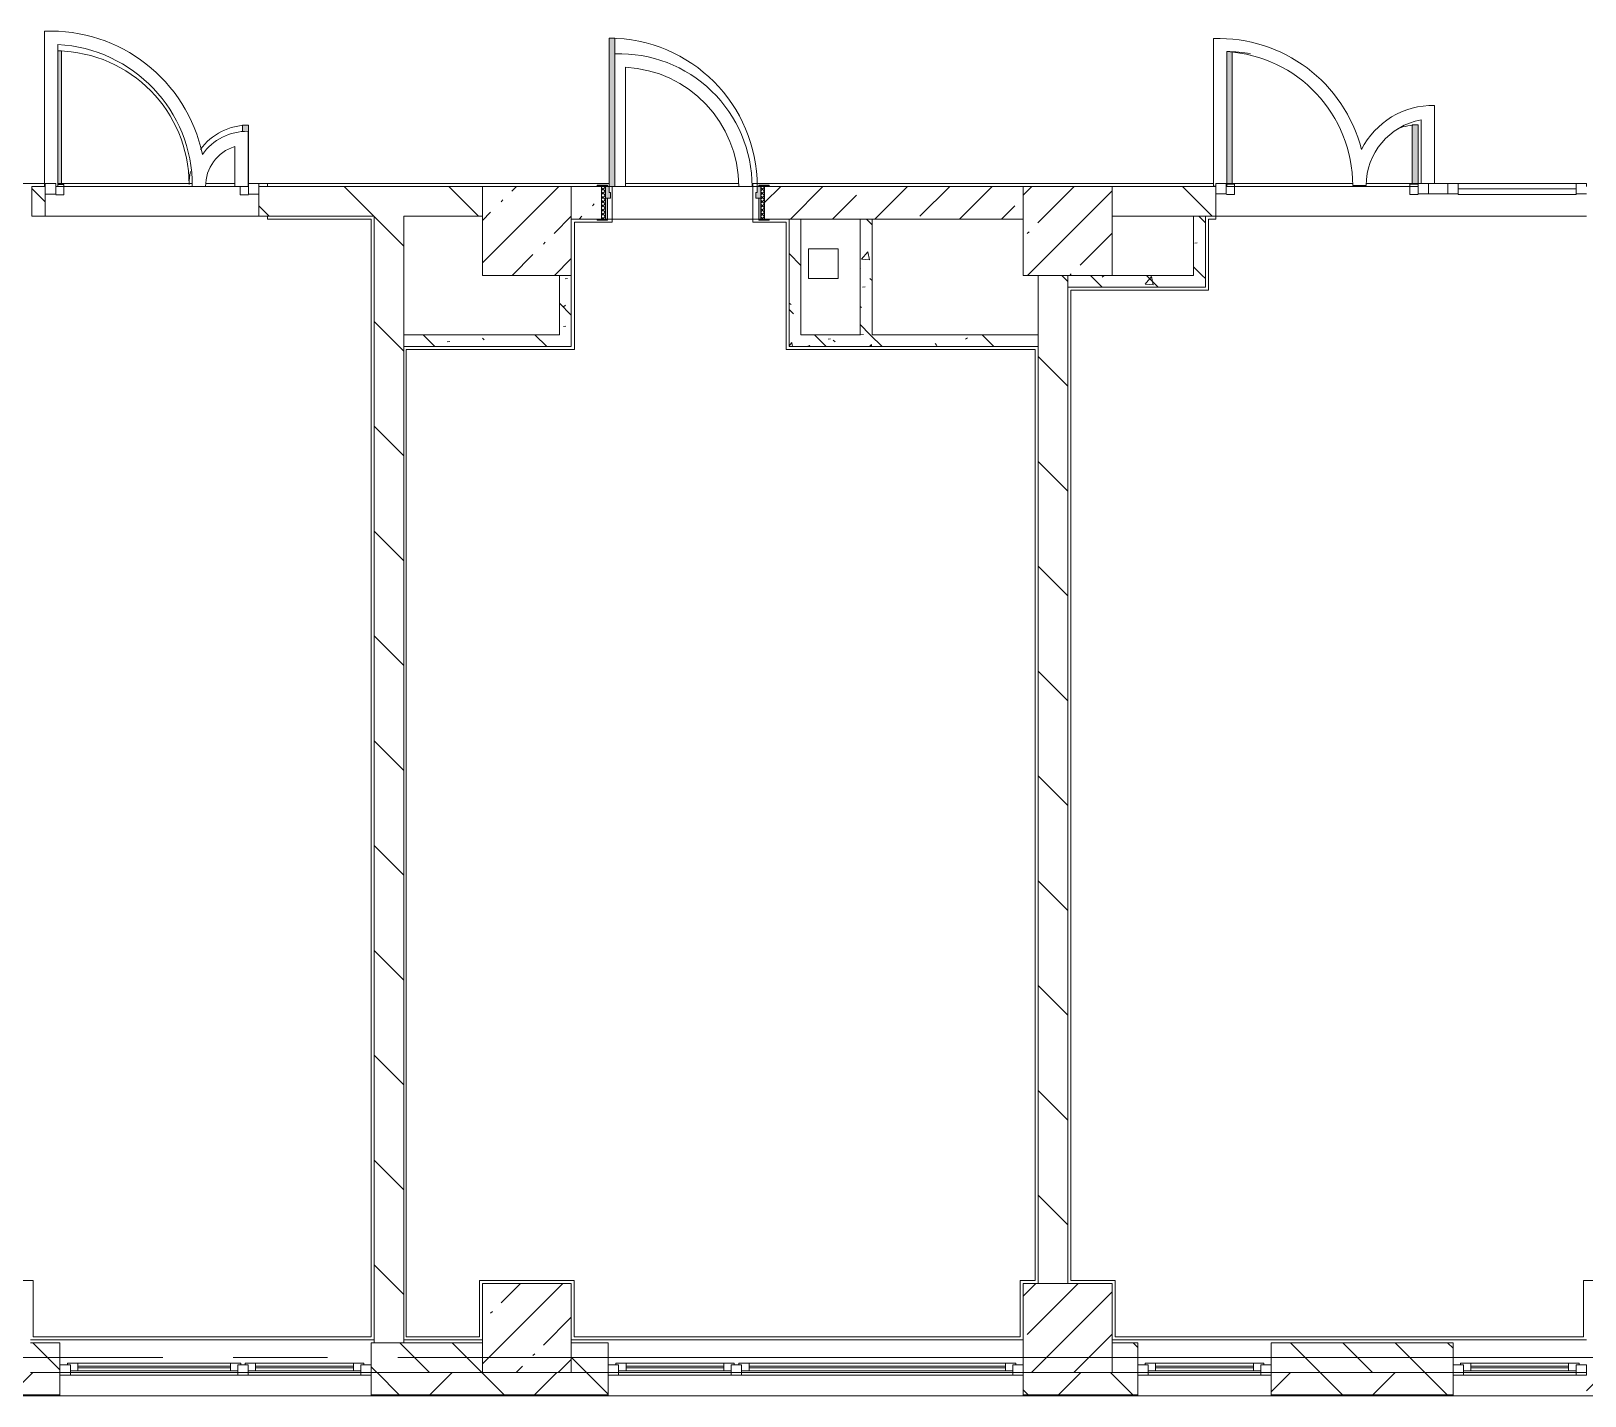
# Model space of a CAD drawing. Header units: millimetres. Extents: x 81382 to 274764, y -8553 to 29000.
# Drawn here: x 170269 to 180754, y -258 to 8948 of the extents above; entities that cross this region are included whole.
import ezdxf

# ---------------------------------------------------------------- set-up
doc = ezdxf.new("R2010")
doc.units = ezdxf.units.MM
doc.linetypes.add('Осевая', pattern=[3175, 635, -476.25, 1587.5, -476.25])
for name, color, linetype, lineweight, true_color in [('A-DETL-GENF-4', 7, 'Continuous', 5, 0xaaaaaa), ('A-DOOR-4', 7, 'Continuous', 5, 0xe2e2e2), ('A-DOOR-5', 7, 'Continuous', 5, 0xaaaaaa), ('A-DOOR-FRAM-2', 7, 'Continuous', 5, 0xe2e2e2), ('A-DOOR-FRAM-4', 7, 'Continuous', 5, 0xaaaaaa), ('A-FLOR-2', 7, 'Continuous', 5, 0xaaaaaa), ('I-WALL-4', 7, 'Continuous', 5, 0x787878)]:
    doc.layers.add(name, color=color, linetype=linetype, lineweight=lineweight, true_color=true_color)
for name, color, linetype, lineweight in [('A-GLAZ-3', 7, 'Continuous', 5), ('A-GLAZ-CURT-2', 7, 'Continuous', 5), ('A-GLAZ-CWMG-2', 7, 'Continuous', 5), ('A-WALL', 7, 'Continuous', 9), ('A-WALL-2', 7, 'Continuous', 5), ('I-WALL-2', 7, 'Continuous', 5), ('S-COLS-1', 7, 'Continuous', 5), ('Оси', 7, 'Continuous', 9), ('Оси-2', 7, 'Осевая', 9)]:
    doc.layers.add(name, color=color, linetype=linetype, lineweight=lineweight)
pattern_1 = [(135, (147753.76, 0), (-353.5534, -353.5534), [])]
pattern_2 = [(135, (147753.76, 0), (-377.171, -377.171), [533.4, -88.9, 17.78, -88.9]), (135, (147753.76, 376.94), (-377.171, -377.171), []), (50, (147753.76, 0), (637.6445, -55.787), [66.675, -733.425]), (355, (147753.76, 0), (-123.35, 668.699), [53.34, -586.74]), (100.451, (147806.9, -4.65), (514.299, 612.908), [56.665, -623.315]), (46.184, (147753.8, 177.8), (948.776, -147.15), [100.012, -1100.137]), (96.636, (147832.8, 165.5), (830.91, 865.997), [84.998, -934.973]), (351.184, (147753.8, 177.8), (830.918, 865.988), [80.01, -880.11]), (21, (147842.66, 133.35), (530.651, -357.928), [66.675, -733.425]), (326, (147842.66, 133.35), (216.308, 644.658), [53.34, -586.74]), (71.451, (147886.9, 103.5), (746.96, 286.724), [56.665, -623.315]), (37.5, (147753.76, 0), (10.8105, 295.9426), [16.764, -562.864, 16.764, -578.866, -588.962]), (37.5, (147753.76, 0), (10.8105, 295.9426), [-1175.258, 16.764, -572.198]), (7.5, (147753.76, 0), (233.869, 350.6318), [16.764, -322.834, 16.764, -549.529, -224.472]), (7.5, (147753.76, 0), (233.869, 350.6318), [-905.891, 16.764, -207.708]), (327.5, (147555.51, 0), (474.5678, -20.0513), [16.764, -205.486, 16.764, -676.656, -920.115]), (327.5, (147555.51, 0), (474.5678, -20.0513), [-915.67, 16.764, -903.351]), (317.5, (147466.6, 0), (518.452, 88.9934), [16.764, -272.161, 16.764, -443.738, -653.415]), (317.5, (147466.6, 0), (518.452, 88.9934), [-749.427, 16.764, -636.651])]

# ---------------------------------------------------------------- blocks, each defined once
blk = doc.blocks.new('BSC_Колонна _Прямоугольная - 600х600-23286269-3_9_3_птичка')
at = {"layer": 'S-COLS-1'}
h = blk.add_hatch(dxfattribs=at)
h.set_pattern_fill('FP_67', color=256, style=0, pattern_type=2)
h.set_pattern_definition([(45, (-29509.74, -7600), (-285.123, 285.123), []), (45, (-29224.6, -7600), (-285.123, 285.123), [504.031, -100.806, 16.764, -84.042])])
h.paths.add_polyline_path([(-300, -300), (300, -300), (300, 300), (-300, 300), (-300, 150)])
for p, q in [((300, 300), (-300, 300)), ((-300, 300), (-300, -300)), ((300, -300), (300, 300)), ((-300, -300), (300, -300))]:
    blk.add_line(p, q, dxfattribs=at)
blk = doc.blocks.new('BSC_Колонна _Прямоугольная - 600х600-V194-3_9_3_птичка')
at = {"layer": 'S-COLS-1'}
h = blk.add_hatch(dxfattribs=at)
h.set_pattern_fill('FP_73', color=256, style=0, pattern_type=2)
h.set_pattern_definition([(45, (-25860, -200), (-285.123, 285.123), []), (45, (-25574.88, -200), (-285.123, 285.123), [504.031, -100.806, 16.764, -84.042])])
h.paths.add_polyline_path([(-300, -300), (300, -300), (300, 300), (-300, 300)])
for p, q in [((300, 300), (-300, 300)), ((-300, 300), (-300, -300)), ((300, -300), (300, 300)), ((-300, -300), (300, -300))]:
    blk.add_line(p, q, dxfattribs=at)
blk = doc.blocks.new('BSC_Колонна _Прямоугольная - 600х600-V195-3_9_3_птичка')
at = {"layer": 'S-COLS-1'}
h = blk.add_hatch(dxfattribs=at)
h.set_pattern_fill('FP_74', color=256, style=0, pattern_type=2)
h.set_pattern_definition([(45, (-29509.74, -200), (-285.123, 285.123), []), (45, (-29224.6, -200), (-285.123, 285.123), [504.031, -100.806, 16.764, -84.042])])
h.paths.add_polyline_path([(-300, -300), (300, -300), (300, 300), (-300, 300), (-300, 30)])
for p, q in [((300, 300), (-300, 300)), ((-300, 300), (-300, -300)), ((300, -300), (300, 300)), ((-300, -300), (300, -300))]:
    blk.add_line(p, q, dxfattribs=at)
blk = doc.blocks.new('BSC_Колонна _Прямоугольная - 600х600-V206-3_9_3_птичка')
at = {"layer": 'S-COLS-1'}
h = blk.add_hatch(dxfattribs=at)
h.set_pattern_fill('FP_86', color=256, style=0, pattern_type=2)
h.set_pattern_definition([(45, (-25860, -7600), (-285.123, 285.123), []), (45, (-25574.88, -7600), (-285.123, 285.123), [504.031, -100.806, 16.764, -84.042])])
h.paths.add_polyline_path([(-300, -300), (300, -300), (300, 300), (-300, 300), (-300, 150)])
for p, q in [((300, 300), (-300, 300)), ((-300, 300), (-300, -300)), ((300, -300), (300, 300)), ((-300, -300), (300, -300))]:
    blk.add_line(p, q, dxfattribs=at)
blk = doc.blocks.new('120_Окно_СКБ_2Ст - 120_Окно_СКБ_2Ст 2100х2500 _мал створка СЛЕВА_-V210-3_9_3_птичка')
at = {"layer": 'A-GLAZ-3'}
for p, q in [((-1050, -127), (-1050, -57)), ((-1050, -57), (-980, -57)), ((1050, -57), (-1050, -57)), ((-980, -57), (-980, -127)), ((-220, -87), (-980, -87)), ((-980, -87), (-980, -127)), ((-930, -137), (-930, -87)), ((-270, -137), (-270, -87)), ((-220, -127), (-220, -57)), ((-220, -57), (-150, -57)), ((-220, -127), (-220, -87)), ((-150, -57), (-150, -127)), ((980, -87), (-150, -87)), ((-150, -87), (-150, -127)), ((-100, -137), (-100, -87)), ((930, -137), (930, -87)), ((980, -127), (980, -57)), ((980, -57), (1050, -57)), ((980, -127), (980, -87)), ((1050, -57), (1050, -127)), ((-980, -127), (-1050, -127)), ((-1050, -127), (-1000, -127)), ((-980, -127), (-1000, -127)), ((-1000, -127), (-1000, -137)), ((-1000, -137), (-200, -137)), ((-200, -137), (-1000, -137)), ((-930, -107), (-270, -107)), ((-270, -117), (-930, -117)), ((-150, -127), (-220, -127)), ((-200, -127), (-220, -127)), ((-200, -127), (-170, -127)), ((-200, -137), (-200, -127)), ((-150, -127), (-170, -127)), ((-170, -127), (-170, -137)), ((-170, -137), (1000, -137)), ((1000, -137), (-170, -137)), ((-100, -107), (930, -107)), ((930, -117), (-100, -117)), ((1050, -127), (980, -127)), ((1000, -127), (980, -127)), ((1000, -127), (1050, -127)), ((1000, -137), (1000, -127))]:
    blk.add_line(p, q, dxfattribs=at)
blk = doc.blocks.new('120_Окно_СКБ_1Ст - 120_Окно_СКБ_1Ст 900х2500_h_-22445987-3_9_3_птичка')
at = {"layer": 'A-GLAZ-3'}
for p, q in [((-450, -127), (-450, -57)), ((-450, -57), (-380, -57)), ((450, -57), (-450, -57)), ((-380, -57), (-380, -127)), ((380, -87), (-380, -87)), ((-380, -87), (-380, -127)), ((-330, -137), (-330, -87)), ((330, -137), (330, -87)), ((380, -127), (380, -57)), ((380, -57), (450, -57)), ((380, -127), (380, -87)), ((450, -57), (450, -127)), ((-380, -127), (-450, -127)), ((-450, -127), (-400, -127)), ((-380, -127), (-400, -127)), ((-400, -127), (-400, -137)), ((-400, -137), (400, -137)), ((400, -137), (-400, -137)), ((-330, -107), (330, -107)), ((330, -117), (-330, -117)), ((450, -127), (380, -127)), ((400, -127), (380, -127)), ((400, -127), (450, -127)), ((400, -137), (400, -127))]:
    blk.add_line(p, q, dxfattribs=at)
blk = doc.blocks.new('120_Окно_СКБ_2Ст - 120_Окно_СКБ_2Ст 2800х2500_створка_-22445922-3_9_3_птичка')
at = {"layer": 'A-GLAZ-3'}
for p, q in [((-1400, -127), (-1400, -57)), ((-1400, -57), (-1330, -57)), ((1400, -57), (-1400, -57)), ((-1330, -57), (-1330, -127)), ((500, -87), (-1330, -87)), ((-1330, -87), (-1330, -127)), ((-1280, -137), (-1280, -87)), ((450, -137), (450, -87)), ((500, -127), (500, -57)), ((500, -57), (570, -57)), ((500, -127), (500, -87)), ((570, -57), (570, -127)), ((1330, -87), (570, -87)), ((570, -87), (570, -127)), ((620, -137), (620, -87)), ((1280, -137), (1280, -87)), ((1330, -127), (1330, -57)), ((1330, -57), (1400, -57)), ((1330, -127), (1330, -87)), ((1400, -57), (1400, -127)), ((-1330, -127), (-1400, -127)), ((-1400, -127), (-1350, -127)), ((-1330, -127), (-1350, -127)), ((-1350, -127), (-1350, -137)), ((-1350, -137), (520, -137)), ((520, -137), (-1350, -137)), ((-1280, -107), (450, -107)), ((450, -117), (-1280, -117)), ((570, -127), (500, -127)), ((520, -127), (500, -127)), ((520, -127), (550, -127)), ((520, -137), (520, -127)), ((570, -127), (550, -127)), ((550, -127), (550, -137)), ((550, -137), (1350, -137)), ((1350, -137), (550, -137)), ((620, -107), (1280, -107)), ((1280, -117), (620, -117)), ((1400, -127), (1330, -127)), ((1350, -127), (1330, -127)), ((1350, -127), (1400, -127)), ((1350, -137), (1350, -127))]:
    blk.add_line(p, q, dxfattribs=at)
blk = doc.blocks.new('110_Дверь_СКБ_1Ст_Внутренняя1 - Д-4_п__1100x2100h_административные помещения-32218723-3_9_3_птичка')
at = {"layer": 'A-DOOR-4'}
h = blk.add_hatch(color=256, dxfattribs=at)
h.paths.add_polyline_path([(537.5, 30), (537.5, 110), (512.5, 110), (512.5, 70), (502.5, 70), (502.5, 30)])
h.paths.add_polyline_path([(-477.5, 30), (-477.5, 70), (-487.5, 70), (-487.5, 110), (-512.5, 110), (-512.5, 30)])
at = {"layer": 'A-DOOR-5'}
h = blk.add_hatch(dxfattribs=at)
h.set_pattern_fill('FP_109', color=256, style=0, pattern_type=2)
h.set_pattern_definition([(135, (1751.41, 174.685), (-14.14214, -14.14214), []), (225, (1751.41, 174.685), (14.14214, -14.14214), [])])
h.paths.add_polyline_path([(562.5, -110), (562.5, 110), (537.5, 110), (537.5, -110)])
at = {"layer": 'A-DOOR-FRAM-2'}
for points in [[(-447.5, 110), (-447.5, 1110), (-487.5, 1110), (-487.5, 110)], [(-497.5, 110), (-497.5, 118), (-567.5, 118), (-567.5, 110)], [(592.5, 110), (592.5, 118), (522.5, 118), (522.5, 110)], [(-497.5, -110), (-497.5, 30), (-512.5, 30), (-512.5, -110)], [(537.5, -110), (537.5, 30), (522.5, 30), (522.5, -110)], [(-497.5, -118), (-497.5, -110), (-567.5, -110), (-567.5, -118)], [(592.5, -118), (592.5, -110), (522.5, -110), (522.5, -118)]]:
    blk.add_hatch(color=256, dxfattribs=at).paths.add_polyline_path(points)
at = {"layer": 'A-DOOR-FRAM-4'}
h = blk.add_hatch(dxfattribs=at)
h.set_pattern_fill('FP_110', color=256, style=0, pattern_type=2)
h.set_pattern_definition([(45, (-371.384, 174.685), (-14.1421, 14.1421), []), (135, (-371.384, 174.685), (-14.1421, -14.1421), [])])
h.paths.add_polyline_path([(-512.5, -110), (-512.5, 110), (-537.5, 110), (-537.5, -110)])
at = {"layer": 'A-DOOR-5'}
for p, q in [((-487.5, 1110), (-487.5, 110)), ((-447.5, 1110), (-487.5, 1110)), ((-447.5, 110), (-447.5, 1110)), ((-487.5, 110), (-447.5, 110))]:
    blk.add_line(p, q, dxfattribs=at)
blk.add_arc((-487.5, 110), 1000, 360, 90, dxfattribs=at)
at = {"layer": 'A-DOOR-FRAM-4'}
for p, q in [((-497.5, 118), (-567.5, 118)), ((-567.5, 118), (-567.5, 110)), ((-567.5, 110), (-497.5, 110)), ((-512.5, 110), (-537.5, 110)), ((-537.5, 110), (-537.5, -110)), ((-487.5, 110), (-512.5, 110)), ((-512.5, 110), (-512.5, 30)), ((-512.5, -110), (-512.5, 110)), ((-497.5, 110), (-512.5, 110)), ((-512.5, 110), (-512.5, 109)), ((-512.5, 109), (-497.5, 109)), ((-497.5, 110), (-497.5, 118)), ((-497.5, 109), (-497.5, 110)), ((-487.5, 70), (-487.5, 110)), ((512.5, 110), (512.5, 70)), ((537.5, 110), (512.5, 110)), ((592.5, 118), (522.5, 118)), ((522.5, 118), (522.5, 110)), ((537.5, 110), (522.5, 110)), ((522.5, 110), (522.5, 109)), ((522.5, 110), (592.5, 110)), ((522.5, 109), (537.5, 109)), ((537.5, 30), (537.5, 110)), ((562.5, 110), (537.5, 110)), ((537.5, 110), (537.5, -110)), ((537.5, 109), (537.5, 110)), ((562.5, -110), (562.5, 110)), ((592.5, 110), (592.5, 118)), ((-512.5, 30), (-477.5, 30)), ((-497.5, 30), (-512.5, 30)), ((-512.5, 30), (-512.5, -110)), ((-497.5, -110), (-497.5, 30)), ((-477.5, 70), (-487.5, 70)), ((-477.5, 30), (-477.5, 70)), ((512.5, 70), (502.5, 70)), ((502.5, 70), (502.5, 30)), ((502.5, 30), (537.5, 30)), ((537.5, 30), (522.5, 30)), ((522.5, 30), (522.5, -110)), ((537.5, -110), (537.5, 30)), ((-497.5, -110), (-567.5, -110)), ((-567.5, -110), (-567.5, -118)), ((-567.5, -118), (-497.5, -118)), ((-537.5, -110), (-512.5, -110)), ((-512.5, -110), (-497.5, -110)), ((-497.5, -118), (-497.5, -110)), ((522.5, -110), (537.5, -110)), ((592.5, -110), (522.5, -110)), ((522.5, -110), (522.5, -118)), ((522.5, -118), (592.5, -118)), ((537.5, -110), (562.5, -110)), ((592.5, -118), (592.5, -110))]:
    blk.add_line(p, q, dxfattribs=at)
blk = doc.blocks.new('Прямоугольный импост - 50 x 70 мм-31700031-3_9_3_птичка')
at = {"layer": 'A-GLAZ-CWMG-2'}
for p, q in [((-70, 35), (0, 35)), ((-70, -35), (-70, 35)), ((0, -35), (-70, -35)), ((0, -15), (0, -35))]:
    blk.add_line(p, q, dxfattribs=at)
blk = doc.blocks.new('Дверь_Витражная_остекление_ - ДВН_ДАО_Главный вход_1200 в свету-31742133-3_9_3_птичка')
at = {"layer": 'A-DOOR-4'}
for points in [[(-607, 30), (-607, 920), (-643, 925), (-643, 30), (-621, 30)], [(647, 30), (647, 430), (607, 430), (607, 30)]]:
    blk.add_hatch(color=256, dxfattribs=at).paths.add_polyline_path(points)
at = {"layer": 'A-DETL-GENF-4'}
for p, q in [((-607, 30), (-607, 920)), ((647, 430), (607, 430)), ((607, 430), (607, 30)), ((647, 35), (647, 430)), ((-643, 30), (-607, 30)), ((-592, 30), (-643, 30)), ((-592, -40), (-592, 30)), ((592, -40), (592, 30)), ((592, 30), (647, 30)), ((607, 30), (647, 30)), ((-647, -40), (-592, -40)), ((647, -40), (592, -40))]:
    blk.add_line(p, q, dxfattribs=at)
at = {"layer": 'A-DOOR-5'}
blk.add_line((647, 430), (647, 35), dxfattribs=at)
for centre, radius, start, end in [((-647, 30), 895, 79.5087, 89.7197), ((647, 30), 400, 90, 110.0384)]:
    blk.add_arc(centre, radius, start, end, dxfattribs=at)
blk = doc.blocks.new('Системная панель - Стемалит - 40мм-32257327-3_9_3_птичка')
at = {"layer": 'A-GLAZ-CURT-2'}
for p, q in [((65, 35), (-65, 35)), ((-65, 35), (-65, -35)), ((65, -35), (65, 35)), ((-65, -35), (65, -35))]:
    blk.add_line(p, q, dxfattribs=at)
blk = doc.blocks.new('Прямоугольный импост - 50 x 70 мм-31687886-3_9_3_птичка')
at = {"layer": 'A-GLAZ-CWMG-2'}
for p, q in [((-35, 35), (35, 35)), ((-35, -35), (-35, 35)), ((35, 35), (35, -35)), ((35, -35), (-35, -35))]:
    blk.add_line(p, q, dxfattribs=at)
blk = doc.blocks.new('Прямоугольный импост - 50 x 70 мм-31701779-3_9_3_птичка')
at = {"layer": 'A-GLAZ-CWMG-2'}
for p, q in [((0, 35), (-70, 35)), ((-70, 35), (-70, -35)), ((0, -35), (0, 35)), ((-70, -35), (0, -35))]:
    blk.add_line(p, q, dxfattribs=at)
blk = doc.blocks.new('Системная панель - Стекло - 40мм-32257331-3_9_3_птичка')
at = {"layer": 'A-GLAZ-CURT-2'}
h = blk.add_hatch(dxfattribs=at)
h.set_pattern_fill('FP_165', color=256, style=0, pattern_type=2)
h.set_pattern_definition([(45, (-33042.5, -7385), (-1414.21, 1414.21), [1000, -3000]), (45, (-34042.5, -7885), (-1414.21, 1414.21), [3000, -1000]), (45, (-32042.5, -8385), (-1414.21, 1414.21), [1000, -3000])])
h.paths.add_polyline_path([(398, -40), (398, 0), (-398, 0), (-398, -40), (89, -40)])
for p, q in [((398, 0), (-398, 0)), ((-398, 0), (-398, -40)), ((398, -40), (398, 0)), ((-398, -40), (398, -40))]:
    blk.add_line(p, q, dxfattribs=at)
blk = doc.blocks.new('Прямоугольный импост - 50 x 70 мм-31702100-3_9_3_птичка')
at = {"layer": 'A-GLAZ-CWMG-2'}
for p, q in [((-35, 35), (35, 35)), ((-35, -35), (-35, 35)), ((35, 35), (35, -35)), ((35, -35), (-35, -35))]:
    blk.add_line(p, q, dxfattribs=at)
blk = doc.blocks.new('Прямоугольный импост - 50 x 70 мм-31720914-3_9_3_птичка')
at = {"layer": 'A-GLAZ-CWMG-2'}
blk.add_line((32940, 7920), (32145, 7920), dxfattribs=at)
blk = doc.blocks.new('Прямоугольный импост - 50 x 70 мм-31927764-3_9_3_птичка')
at = {"layer": 'A-GLAZ-CWMG-2'}
for p, q in [((-70, 35), (0, 35)), ((-70, -35), (-70, 35)), ((0, 35), (0, -35)), ((0, -35), (-70, -35))]:
    blk.add_line(p, q, dxfattribs=at)
blk = doc.blocks.new('Дверь_Витражная_остекление_ - ДВН_ДАО_Главный вход_1200 в свету Д-22 _п_-V355-3_9_3_птичка')
at = {"layer": 'A-DOOR-4'}
for points in [[(-636, 30), (-610, 30), (-610, 930), (-636, 930)], [(648, 30), (650, 35), (648, 430), (610, 430), (610, 386), (648, 388), (648, 35)]]:
    blk.add_hatch(color=256, dxfattribs=at).paths.add_polyline_path(points)
at = {"layer": 'A-DETL-GENF-4'}
for p, q in [((-610, 930), (-636, 930)), ((-610, 30), (-610, 930)), ((650, 430), (610, 430)), ((610, 430), (610, 386)), ((650, 35), (650, 430)), ((-636, 30), (-610, 30)), ((-595, 30), (-636, 30)), ((-595, -40), (-595, 30)), ((595, -40), (595, 16)), ((-650, -40), (-595, -40)), ((650, -40), (595, -40))]:
    blk.add_line(p, q, dxfattribs=at)
at = {"layer": 'A-DOOR-5'}
blk.add_line((650, 430), (650, 35), dxfattribs=at)
for centre, radius, start, end in [((-650, 30), 900, 360, 89.1007), ((650, 30), 400, 90, 144.0144), ((650, 30), 400, 167.5043, 180)]:
    blk.add_arc(centre, radius, start, end, dxfattribs=at)

msp = doc.modelspace()

# ---------------------------------------------------------------- hatches: boundary and pattern name
at = {"layer": 'A-WALL-2'}
h = msp.add_hatch(dxfattribs=at)
h.set_pattern_fill('FP_91', color=256, style=0, pattern_type=2)
h.set_pattern_definition([(135, (147753.76, 0), (-176.7767, -176.7767), [])])
h.paths.add_polyline_path([(213012.5, -100), (213163.8, -100), (213163.8, 100), (212913.8, 100), (212913.8, -100)])
h.paths.add_polyline_path([(202758.2, -100), (203263.8, -100), (203263.8, 100), (202513.8, 100), (202513.8, -100)])
h.paths.add_polyline_path([(204663.8, -100), (205563.8, -100), (205563.8, 100), (204663.8, 100), (204663.8, -52.2)])
h.paths.add_polyline_path([(212013.8, -100), (212013.8, 100), (211463.8, 100), (211463.8, -100)])
h.paths.add_polyline_path([(209163.8, -100), (209363.8, -100), (209363.8, 100), (209163.8, 100), (209163.8, 42.9)])
h.paths.add_polyline_path([(191571.8, -100), (192063.8, -100), (192063.8, 100), (191163.8, 100), (191163.8, -100)])
h.paths.add_polyline_path([(195913.8, -100), (195913.8, 100), (195663.8, 100), (195663.8, -100)])
h.paths.add_polyline_path([(198763.8, -100), (198763.8, 100), (198013.8, 100), (198013.8, -100)])
h.paths.add_polyline_path([(190413.8, -100), (190663.8, -100), (190663.8, 100), (190413.8, 100)])
h.paths.add_polyline_path([(200163.8, -100), (200413.8, -100), (200413.8, 100), (200163.8, 100), (200163.8, 33.3)])
h.paths.add_polyline_path([(189513.8, -100), (189513.8, 100), (188893.8, 100), (188893.8, -100)])
h.paths.add_polyline_path([(181623.8, -100), (181623.8, 100), (181363.8, 100), (181363.8, -100)])
h.paths.add_polyline_path([(186293.8, -100), (186293.8, 100), (186243.8, 100), (186243.8, -100)])
h.paths.add_polyline_path([(177563.5, -100), (177736.6, -100), (177736.6, 100), (177563.5, 100), (177563.5, 55.2)])
h.paths.add_polyline_path([(185743.8, -100), (185743.8, 100), (185176.8, 100), (185176.8, -100)])
h.paths.add_polyline_path([(179453.1, -100), (179863.8, -100), (179863.8, 100), (178636.6, 100), (178636.6, -100)])
h.paths.add_polyline_path([(183723.8, -100), (184276.8, -100), (184276.8, 100), (183723.8, 100)])
h.paths.add_polyline_path([(170263.8, -100), (170463.8, -100), (170463.8, 100), (170263.8, 100), (170263.8, 63.6)])
h.paths.add_polyline_path([(172563.8, -100), (173313.8, -100), (173313.8, 100), (172563.8, 100)])
h.paths.add_polyline_path([(163363.8, -100), (163363.8, 100), (162613.8, 100), (162613.8, -100)])
h.paths.add_polyline_path([(169363.8, -100), (169663.8, -100), (169663.8, 100), (169363.8, 100)])
h.paths.add_polyline_path([(164263.8, -100), (165013.8, -100), (165013.8, 100), (164263.8, 100)])
h.paths.add_polyline_path([(167334.5, -100), (168463.8, -100), (168463.8, 100), (167113.8, 100), (167113.8, -100)])
h.paths.add_polyline_path([(174163.5, -100), (174163.5, 100), (173913.8, 100), (173913.8, -100)])
h.paths.add_polyline_path([(154583.8, -100), (155413.8, -100), (155413.8, 100), (154583.8, 100)])
h.paths.add_polyline_path([(158863.8, -100), (158863.8, 100), (158113.5, 100), (158113.5, -100)])
h.paths.add_polyline_path([(159876.9, -100), (159913.8, -100), (159913.8, 100), (159763.8, 100), (159763.8, -100)])
h = msp.add_hatch(dxfattribs=at)
h.set_pattern_fill('FP_93', color=256, style=0, pattern_type=2)
h.set_pattern_definition([(45, (147753.76, 0), (-353.5534, 353.5534), []), (135, (147753.76, 0), (-353.5534, -353.5534), [])])
h.paths.add_polyline_path([(202758.2, -250), (203263.8, -250), (203263.8, -100), (202513.8, -100), (202513.8, -250)])
h.paths.add_polyline_path([(204380.9, -250), (204380.9, -100), (204163.8, -100), (204163.8, -250)])
h.paths.add_polyline_path([(192063.8, -250), (192063.8, -100), (190413.8, -100), (190413.8, -250), (191571.8, -250)])
h.paths.add_polyline_path([(195913.8, -250), (195913.8, -100), (195163.8, -100), (195163.8, -250), (195663.8, -250)])
h.paths.add_polyline_path([(188893.8, -250), (189513.8, -250), (189513.8, -100), (188893.8, -100)])
h.paths.add_polyline_path([(200413.8, -250), (200413.8, -100), (199663.8, -100), (199663.8, -250), (199961.6, -250)])
h.paths.add_polyline_path([(198013.8, -250), (198763.8, -250), (198763.8, -100), (198013.8, -100)])
h.paths.add_polyline_path([(179453.1, -250), (179863.8, -250), (179863.8, -100), (178636.6, -100), (178636.6, -250)])
h.paths.add_polyline_path([(186793.8, -250), (186793.8, -100), (185176.8, -100), (185176.8, -250), (185978.6, -250)])
h.paths.add_polyline_path([(180763.8, -250), (181623.8, -250), (181623.8, -100), (180763.8, -100)])
h.paths.add_polyline_path([(183723.8, -250), (184276.8, -250), (184276.8, -100), (183723.8, -100)])
h.paths.add_polyline_path([(177736.6, -250), (177736.6, -100), (176963.5, -100), (176963.5, -250), (177588.7, -250)])
h.paths.add_polyline_path([(173859.9, -250), (174163.5, -250), (174163.5, -100), (172563.8, -100), (172563.8, -250), (172927.7, -250)])
h.paths.add_polyline_path([(170263.8, -250), (170463.8, -250), (170463.8, -100), (169363.8, -100), (169363.8, -250), (170131.1, -250)])
h.paths.add_polyline_path([(168463.8, -250), (168463.8, -100), (167113.8, -100), (167113.8, -250), (167334.5, -250)])
h.paths.add_polyline_path([(162613.8, -250), (163363.8, -250), (163363.8, -100), (162613.8, -100)])
h.paths.add_polyline_path([(165013.8, -250), (165013.8, -100), (164263.8, -100), (164263.8, -250), (164537.9, -250)])
h.paths.add_polyline_path([(159763.8, -250), (160513.8, -250), (160513.8, -100), (159763.8, -100)])
h.paths.add_polyline_path([(154583.8, -250), (156013.5, -250), (156013.5, -100), (154583.8, -100)])
h.paths.add_polyline_path([(151483.8, -250), (151483.8, -100), (147493.8, -100), (147493.8, -250), (150554.8, -250)])
h.paths.add_polyline_path([(158863.8, -250), (158863.8, -100), (158113.5, -100), (158113.5, -250)])
at = {"layer": 'I-WALL-2'}
h = msp.add_hatch(dxfattribs=at)
h.set_pattern_fill('FP_92', color=256, style=0, pattern_type=2)
h.set_pattern_definition(pattern_1)
h.paths.add_polyline_path([(172784.5, 7700), (173313.8, 7700), (173313.8, 7900), (171804.8, 7900), (171804.8, 7700), (172584.5, 7700)])
h.paths.add_polyline_path([(170273.8, 7700), (170364.8, 7700), (170364.8, 7900), (170273.8, 7900), (170273.8, 7750.3)])
h = msp.add_hatch(dxfattribs=at)
h.set_pattern_fill('FP_89', color=256, style=0, pattern_type=2)
h.set_pattern_definition([(45, (147753.76, 0), (-285.123, 285.123), []), (45, (148038.9, 0), (-285.123, 285.123), [504.031, -100.806, 16.764, -84.042])])
h.paths.add_polyline_path([(175248.8, 7680), (176963.5, 7680), (176963.5, 7900), (175218.8, 7900), (175218.8, 7680)])
h.paths.add_polyline_path([(174118.8, 7680), (174118.8, 7900), (173913.8, 7900), (173913.8, 7680), (174088.8, 7680)])
h = msp.add_hatch(dxfattribs=at)
h.set_pattern_fill('FP_92', color=256, style=0, pattern_type=2)
h.set_pattern_definition(pattern_1)
h.paths.add_polyline_path([(189883.8, 7700), (190663.8, 7700), (190663.8, 7900), (189883.8, 7900)])
h.paths.add_polyline_path([(181363.8, 7700), (185743.8, 7700), (185743.8, 7900), (183763.8, 7900), (183763.8, 7830), (182563.8, 7830), (182563.8, 7900), (181363.8, 7900), (181363.8, 7750.3)])
h.paths.add_polyline_path([(186793.8, 7700), (187383.8, 7700), (187383.8, 7900), (186793.8, 7900), (186793.8, 7750.3)])
h.paths.add_polyline_path([(186293.8, 7700), (186293.8, 7900), (186243.8, 7900), (186243.8, 7700)])
h.paths.add_polyline_path([(178113.5, 7700), (178263.8, 7700), (178263.8, 7900), (177563.5, 7900), (177563.5, 7700)])
h = msp.add_hatch(dxfattribs=at)
h.set_pattern_fill('FP_92', color=256, style=0, pattern_type=2)
h.set_pattern_definition(pattern_1)
h.paths.add_polyline_path([(172784.5, 100), (172784.5, 7700), (172584.5, 7700), (172584.5, 100)])
h = msp.add_hatch(dxfattribs=at)
h.set_pattern_fill('FP_92', color=256, style=0, pattern_type=2)
h.set_pattern_definition(pattern_1)
h.paths.add_polyline_path([(177261.4, 500), (177264.5, 500), (177264.5, 7300), (177064.5, 7300), (177064.5, 500)])
at = {"layer": 'I-WALL-4'}
h = msp.add_hatch(dxfattribs=at)
h.set_pattern_fill('FP_97', color=256, style=0, pattern_type=2)
h.set_pattern_definition(pattern_2)
h.paths.add_polyline_path([(175463.5, 6820), (175463.5, 7680), (175383.5, 7680), (175383.5, 6820)])
h = msp.add_hatch(dxfattribs=at)
h.set_pattern_fill('FP_97', color=256, style=0, pattern_type=2)
h.set_pattern_definition(pattern_2)
h.paths.add_polyline_path([(175943.5, 6900), (175943.5, 7680), (175863.5, 7680), (175863.5, 6900)])
h = msp.add_hatch(dxfattribs=at)
h.set_pattern_fill('FP_97', color=256, style=0, pattern_type=2)
h.set_pattern_definition(pattern_2)
h.paths.add_polyline_path([(178193.5, 7300), (178193.5, 7700), (178113.5, 7700), (178113.5, 7300)])
h = msp.add_hatch(dxfattribs=at)
h.set_pattern_fill('FP_97', color=256, style=0, pattern_type=2)
h.set_pattern_definition(pattern_2)
h.paths.add_polyline_path([(173913.8, 6820), (173913.8, 7300), (173833.8, 7300), (173833.8, 6820)])
h = msp.add_hatch(dxfattribs=at)
h.set_pattern_fill('FP_97', color=256, style=0, pattern_type=2)
h.set_pattern_definition(pattern_2)
h.paths.add_polyline_path([(177563.5, 7220), (178193.5, 7220), (178193.5, 7300), (177264.5, 7300), (177264.5, 7220)])
h = msp.add_hatch(dxfattribs=at)
h.set_pattern_fill('FP_97', color=256, style=0, pattern_type=2)
h.set_pattern_definition(pattern_2)
h.paths.add_polyline_path([(173833.8, 6820), (173833.8, 6900), (172784.5, 6900), (172784.5, 6820), (172927.7, 6820)])
h = msp.add_hatch(dxfattribs=at)
h.set_pattern_fill('FP_97', color=256, style=0, pattern_type=2)
h.set_pattern_definition(pattern_2)
h.paths.add_polyline_path([(177064.5, 6820), (177064.5, 6900), (175463.5, 6900), (175463.5, 6820), (176656.5, 6820)])

# ---------------------------------------------------------------- linework, layer by layer
at = {"layer": 'A-FLOR-2'}
for p, q in [((170358.7, 8947.1), (170358.7, 7900)), ((170448.7, 7900), (170448.7, 8856.8)), ((178248.1, 8897.4), (178248.1, 7903)), ((178338.1, 7903), (178338.1, 8809.8)), ((174278.8, 7900), (174278.8, 8704)), ((179738.3, 7920), (179738.3, 8446.9)), ((179648.3, 8349.4), (179648.3, 7920)), ((171732.7, 7900), (171732.7, 8271.9)), ((171642.7, 8169.4), (171642.7, 7900)), ((170358.7, 7920), (162923, 7920)), ((170434.8, 7900), (170448.7, 7900)), ((170448.7, 7920), (171355.7, 7920)), ((171356.8, 7900), (171446.8, 7900)), ((171448.7, 7920), (171642.7, 7920)), ((171642.7, 7900), (171732.7, 7900)), ((174168.8, 7920), (171732.7, 7920)), ((171863.8, 7900), (171863.8, 7920)), ((174188.8, 7900), (174188.8, 7660)), ((174208.8, 7900), (174278.8, 7900)), ((174278.8, 7920), (175042.6, 7920)), ((175043.8, 7900), (175133.8, 7900)), ((178248.1, 7920), (175132.6, 7920)), ((175138.8, 7660), (175138.8, 7920)), ((178248.1, 7903), (178263.8, 7903)), ((178338.1, 7920), (179186, 7920)), ((179186.8, 7906.5), (179276.8, 7906.5)), ((179277.9, 7920), (179628.8, 7920)), ((171863.8, 7680), (171863.8, 7700)), ((172564.5, 7680), (171863.8, 7680)), ((172564.5, 140), (172564.5, 7680)), ((174188.8, 7660), (173934.8, 7660)), ((173934.8, 7660), (173934.8, 6800)), ((175363.5, 7660), (175138.8, 7660)), ((175363.5, 6800), (175363.5, 7660)), ((178263.8, 7680), (178213.5, 7680)), ((178213.5, 7680), (178213.5, 7200)), ((178263.8, 7700), (178263.8, 7680)), ((175513.8, 7480), (175713.8, 7480)), ((175513.8, 7280), (175513.8, 7480)), ((175713.8, 7480), (175713.8, 7280)), ((175713.8, 7280), (175513.8, 7280)), ((178213.5, 7200), (177284.5, 7200)), ((177284.5, 7200), (177284.5, 520)), ((173934.8, 6800), (172799.8, 6800)), ((172799.8, 6800), (172799.8, 140)), ((177044.5, 6800), (175363.5, 6800)), ((177044.5, 520), (177044.5, 6800)), ((169643.8, 520), (170283.8, 520)), ((170283.8, 520), (170283.8, 140)), ((173294.8, 140), (173294.8, 520)), ((173294.8, 520), (173933.8, 520)), ((173933.8, 520), (173933.8, 140)), ((176943.5, 140), (176943.5, 520)), ((176943.5, 520), (177044.5, 520)), ((177284.5, 520), (177583.5, 520)), ((177583.5, 520), (177583.5, 140)), ((180743.8, 140), (180743.8, 520)), ((180743.8, 520), (181383.8, 520)), ((170283.8, 140), (172564.5, 140)), ((172799.8, 140), (173294.8, 140)), ((173933.8, 140), (176943.5, 140)), ((177583.5, 140), (180743.8, 140))]:
    msp.add_line(p, q, dxfattribs=at)
for centre, radius, start, end in [((170401.8, 7903), 1045, 11.78406, 92.36409), ((170401.8, 7903), 955, 359.82001, 87.18541), ((178281.8, 7903), 995, 14.33829, 91.93805), ((178281.7, 7906.5), 905, 360, 86.42904), ((174238.8, 7900), 895, 0, 91.92148), ((174238.8, 7900), 805, 360, 87.15183), ((179730.8, 7903), 544, 89.21005, 153.06648), ((179730.8, 7903), 454, 100.46985, 179.55829), ((171725.8, 7903), 369, 88.91556, 144.66492), ((171725.8, 7903), 279, 107.31049, 180.6161)]:
    msp.add_arc(centre, radius, start, end, dxfattribs=at)
at = {"layer": 'A-WALL'}
for p, q in [((175463.5, 7680), (175383.5, 7680)), ((175943.5, 7680), (175863.5, 7680)), ((178193.5, 7700), (178113.5, 7700)), ((177264.5, 7300), (177264.5, 7220)), ((172784.5, 6900), (172784.5, 6820)), ((177064.5, 6820), (177064.5, 6900)), ((172584.5, 100), (172784.5, 100)), ((170263.8, -100), (170463.8, -100)), ((172563.8, -100), (173313.8, -100)), ((173913.8, -100), (174163.5, -100)), ((177563.5, -100), (177736.6, -100)), ((178636.6, -100), (179863.8, -100)), ((169363.8, -250), (170463.8, -250)), ((169363.8, -253), (170463.8, -253)), ((172563.8, -250), (174163.5, -250)), ((172563.8, -253), (174163.5, -253)), ((176963.5, -250), (177736.6, -250)), ((176963.5, -253), (177736.6, -253)), ((178636.6, -250), (179863.8, -250)), ((178636.6, -253), (179863.8, -253))]:
    msp.add_line(p, q, dxfattribs=at)
at = {"layer": 'A-WALL-2'}
for p, q in [((170463.8, 100), (170263.8, 100)), ((170463.8, -258), (170463.8, 100)), ((172584.5, 100), (172563.8, 100)), ((172563.8, 100), (172563.8, -258)), ((173313.8, 100), (172784.5, 100)), ((174163.5, 100), (173913.8, 100)), ((174163.5, -258), (174163.5, 100)), ((177736.6, 100), (177563.5, 100)), ((177736.6, -258), (177736.6, 100)), ((179863.8, 100), (178636.6, 100)), ((178636.6, 100), (178636.6, -258)), ((179863.8, -258), (179863.8, 100)), ((170463.8, -100), (172563.8, -100)), ((174163.5, -100), (176963.5, -100)), ((176963.5, -100), (176963.5, -258)), ((177736.6, -100), (178636.6, -100)), ((179863.8, -100), (180763.8, -100)), ((184276.8, -258), (169363.8, -258))]:
    msp.add_line(p, q, dxfattribs=at)
at = {"layer": 'I-WALL-2'}
for p, q in [((170364.8, 7900), (170273.8, 7900)), ((170273.8, 7900), (170273.8, 7700)), ((170364.8, 7700), (170364.8, 7900)), ((170448.7, 7900), (171356.8, 7900)), ((171446.8, 7900), (171642.7, 7900)), ((173313.8, 7900), (171804.8, 7900)), ((171804.8, 7900), (171804.8, 7700)), ((174088.8, 7900), (173913.8, 7900)), ((174278.8, 7900), (175043.8, 7900)), ((175133.8, 7900), (175168.8, 7900)), ((176963.5, 7900), (175248.8, 7900)), ((178263.8, 7900), (177563.5, 7900)), ((178263.8, 7700), (178263.8, 7900)), ((178333.8, 7900), (179628.8, 7900)), ((172584.5, 7700), (170273.8, 7700)), ((172584.5, 7700), (172584.5, 100)), ((172784.5, 6900), (172784.5, 7700)), ((172784.5, 7700), (173313.8, 7700)), ((173913.8, 7680), (174088.8, 7680)), ((175178.8, 7680), (174158.8, 7680)), ((175248.8, 7680), (175383.5, 7680)), ((175383.5, 7680), (175383.5, 6820)), ((175463.5, 7680), (175863.5, 7680)), ((175463.5, 6900), (175463.5, 7680)), ((175863.5, 7680), (175863.5, 6900)), ((175943.5, 7680), (176963.5, 7680)), ((175943.5, 6900), (175943.5, 7680)), ((177563.5, 7700), (178113.5, 7700)), ((178113.5, 7700), (178113.5, 7300)), ((178193.5, 7220), (178193.5, 7700)), ((180763.8, 7700), (178193.5, 7700)), ((173833.8, 7300), (173833.8, 6900)), ((173913.8, 6820), (173913.8, 7300)), ((177064.5, 7300), (177064.5, 6900)), ((178113.5, 7300), (177563.5, 7300)), ((177264.5, 500), (177264.5, 7220)), ((177264.5, 7220), (178193.5, 7220)), ((173833.8, 6900), (172784.5, 6900)), ((172784.5, 100), (172784.5, 6820)), ((172784.5, 6820), (173913.8, 6820)), ((175383.5, 6820), (177064.5, 6820)), ((175863.5, 6900), (175463.5, 6900)), ((177064.5, 6900), (175943.5, 6900)), ((177064.5, 6820), (177064.5, 500)), ((170263.8, 120), (172585.1, 120)), ((172784.5, 120), (173313.8, 120)), ((173913.8, 120), (176963.5, 120)), ((177563.5, 120), (180763.8, 120))]:
    msp.add_line(p, q, dxfattribs=at)
at = {"layer": 'Оси'}
msp.add_line((174013.8, 0), (186513.8, 0), dxfattribs=at)
at = {"layer": 'Оси-2'}
msp.add_line((155758.2, 0), (174013.8, 0), dxfattribs=at)

# ---------------------------------------------------------------- block references
at = {"layer": 'A-DOOR-5'}
for name, p in [('Дверь_Витражная_остекление_ - ДВН_ДАО_Главный вход_1200 в свету Д-22 _п_-V355-3_9_3_птичка', (171084.8, 7884)), ('110_Дверь_СКБ_1Ст_Внутренняя1 - Д-4_п__1100x2100h_административные помещения-32218723-3_9_3_птичка', (174656.3, 7790)), ('Дверь_Витражная_остекление_ - ДВН_ДАО_Главный вход_1200 в свету-31742133-3_9_3_птичка', (178981.3, 7885))]:
    msp.add_blockref(name, p, dxfattribs=at)
at = {"layer": 'A-GLAZ-3', "rotation": 180}
for name, p in [('120_Окно_СКБ_2Ст - 120_Окно_СКБ_2Ст 2100х2500 _мал створка СЛЕВА_-V210-3_9_3_птичка', (171513.8, -175)), ('120_Окно_СКБ_2Ст - 120_Окно_СКБ_2Ст 2800х2500_створка_-22445922-3_9_3_птичка', (175563.5, -175)), ('120_Окно_СКБ_1Ст - 120_Окно_СКБ_1Ст 900х2500_h_-22445987-3_9_3_птичка', (178186.6, -175)), ('120_Окно_СКБ_1Ст - 120_Окно_СКБ_1Ст 900х2500_h_-22445987-3_9_3_птичка', (180313.8, -175))]:
    msp.add_blockref(name, p, dxfattribs=at)
at = {"layer": 'A-GLAZ-CURT-2'}
for name, p in [('Системная панель - Стемалит - 40мм-32257327-3_9_3_птичка', (179763.8, 7885)), ('Системная панель - Стекло - 40мм-32257331-3_9_3_птичка', (180296.3, 7885))]:
    msp.add_blockref(name, p, dxfattribs=at)
at = {"layer": 'A-GLAZ-CWMG-2', "rotation": 180}
for p in [(170364.8, 7884), (178263.8, 7885)]:
    msp.add_blockref('Прямоугольный импост - 50 x 70 мм-31701779-3_9_3_птичка', p, dxfattribs=at)
at = {"layer": 'A-GLAZ-CWMG-2', "extrusion": (0, 0, -1), "rotation": 180}
for name, p in [('Прямоугольный импост - 50 x 70 мм-31927764-3_9_3_птичка', (-171804.8, 7884)), ('Прямоугольный импост - 50 x 70 мм-31687886-3_9_3_птичка', (-179663.8, 7885)), ('Прямоугольный импост - 50 x 70 мм-31702100-3_9_3_птичка', (-179863.8, 7885)), ('Прямоугольный импост - 50 x 70 мм-31700031-3_9_3_птичка', (-180763.8, 7885))]:
    msp.add_blockref(name, p, dxfattribs=at)
at = {"layer": 'A-GLAZ-CWMG-2'}
msp.add_blockref('Прямоугольный импост - 50 x 70 мм-31720914-3_9_3_птичка', (147753.8, 0), dxfattribs=at)
at = {"layer": 'S-COLS-1'}
for name, p in [('BSC_Колонна _Прямоугольная - 600х600-V206-3_9_3_птичка', (173613.8, 7600)), ('BSC_Колонна _Прямоугольная - 600х600-23286269-3_9_3_птичка', (177263.5, 7600)), ('BSC_Колонна _Прямоугольная - 600х600-V194-3_9_3_птичка', (173613.8, 200)), ('BSC_Колонна _Прямоугольная - 600х600-V195-3_9_3_птичка', (177263.5, 200))]:
    msp.add_blockref(name, p, dxfattribs=at)

doc.saveas('drawing.dxf')
